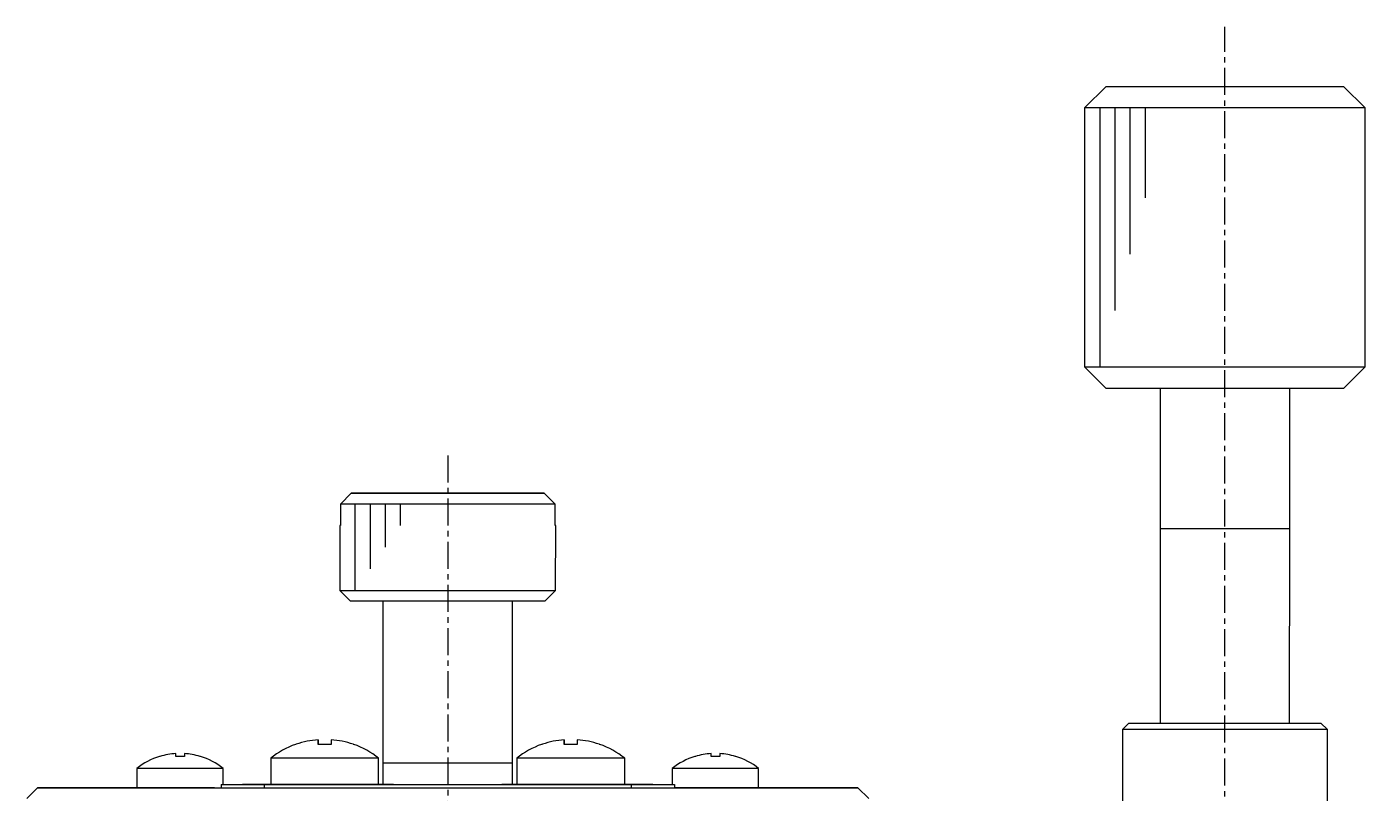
# Model space of a CAD drawing. Extents: x 93 to 296, y 41 to 278.
# Drawn here: x 114 to 176, y 242.5 to 278 of the extents above; entities that cross this region are included whole.
import ezdxf

# ---------------------------------------------------------------- set-up
doc = ezdxf.new("R2010")
doc.units = 0
doc.linetypes.add('CENTER', pattern=[2, 1.25, -0.25, 0.25, -0.25])
doc.layers.get('0').update_dxf_attribs({"linetype": 'CONTINUOUS'})
doc.layers.add('CENTER', color=1, linetype='CENTER')

# ---------------------------------------------------------------- blocks, each defined once
blk = doc.blocks.new('AID5596')
at = {"color": 3, "linetype": 'CONTINUOUS'}
for p, q in [((163.361298, 273.78078), (163.361222, 269.780793)), ((164.061298, 273.780767), (164.061241, 270.780524)), ((164.761298, 273.780754), (164.76126, 271.780255)), ((165.461298, 273.78074), (165.461279, 272.779986))]:
    blk.add_line(p, q, dxfattribs=at)
at = {"color": 7, "linetype": 'CONTINUOUS'}
blk.add_line((162.661279, 272.780793), (162.661222, 269.780793), dxfattribs=at)
blk = doc.blocks.new('AID5608')
at = {"color": 7, "linetype": 'CONTINUOUS'}
blk.add_line((197.161647, 292.130128), (197.161419, 280.130128), dxfattribs=at)
at = {"color": 3, "linetype": 'CONTINUOUS'}
for p, q in [((197.861647, 292.130128), (197.861419, 280.130128)), ((198.561647, 292.130128), (198.561468, 282.742749)), ((199.261647, 292.130128), (199.261518, 285.35537)), ((199.961647, 292.130128), (199.961568, 287.967991))]:
    blk.add_line(p, q, dxfattribs=at)

msp = doc.modelspace()

# ---------------------------------------------------------------- linework, layer by layer
at = {"color": 7, "linetype": 'CONTINUOUS'}
for p, q in [((164.03, 275.214), (163.03, 274.214)), ((164.03, 275.214), (175.03, 275.214)), ((164.03, 275.214), (175.03, 275.214)), ((176.03, 274.214), (175.03, 275.214)), ((176.03, 274.214), (163.03, 274.214)), ((163.03, 274.214), (163.03, 274.214)), ((176.03, 262.214), (176.03, 274.214)), ((163.03, 262.214), (176.03, 262.214)), ((163.03, 262.214), (164.03, 261.214)), ((175.03, 261.214), (176.03, 262.214)), ((175.03, 261.214), (164.03, 261.214)), ((166.53, 261.214), (166.53, 254.714)), ((172.53, 254.714), (172.53, 261.214)), ((128.555, 255.865), (129.057, 256.365)), ((138.002, 256.365), (129.057, 256.365)), ((129.057, 256.365), (138.002, 256.365)), ((138.002, 256.365), (138.504, 255.865)), ((138.504, 255.865), (128.555, 255.865)), ((128.555, 255.865), (128.555, 254.865)), ((138.504, 254.865), (138.504, 255.865)), ((128.555, 254.865), (128.53, 254.865)), ((128.555, 254.865), (128.53, 254.865)), ((138.53, 254.865), (138.504, 254.865)), ((138.53, 254.865), (138.504, 254.865)), ((138.529, 251.865), (138.53, 254.865)), ((166.53, 254.714), (166.529, 245.714)), ((166.53, 254.719), (166.53, 254.714)), ((172.529, 254.714), (166.53, 254.714)), ((166.53, 254.714), (166.53, 254.709)), ((172.529, 245.714), (172.53, 254.714)), ((172.53, 254.714), (172.529, 254.714)), ((172.53, 254.714), (172.53, 254.719)), ((172.53, 254.709), (172.53, 254.714)), ((128.529, 251.865), (138.529, 251.865)), ((128.529, 251.865), (129.029, 251.365)), ((138.029, 251.365), (138.529, 251.865)), ((138.029, 251.365), (129.029, 251.365)), ((130.529, 251.365), (130.529, 243.865)), ((136.529, 243.865), (136.529, 251.365)), ((165.079, 245.714), (164.779, 245.414)), ((165.079, 245.714), (173.979, 245.714)), ((165.079, 245.714), (166.529, 245.714)), ((172.529, 245.714), (173.979, 245.714)), ((174.279, 245.414), (173.979, 245.714)), ((127.529, 244.942), (127.529, 244.73)), ((127.529, 244.73), (127.529, 244.942)), ((128.129, 244.942), (128.129, 244.73)), ((138.929, 244.942), (138.929, 244.73)), ((138.929, 244.73), (138.929, 244.942)), ((139.529, 244.942), (139.529, 244.73)), ((174.279, 245.414), (164.779, 245.414)), ((164.779, 245.414), (164.779, 240.714)), ((174.279, 240.714), (174.279, 245.414)), ((120.929, 244.171), (120.929, 244.302)), ((121.329, 244.302), (121.329, 244.171)), ((126.513, 244.73), (126.479, 244.73)), ((126.513, 244.73), (126.479, 244.73)), ((128.129, 244.73), (127.529, 244.73)), ((129.179, 244.73), (129.146, 244.73)), ((129.179, 244.73), (129.146, 244.73)), ((137.913, 244.73), (137.879, 244.73)), ((137.913, 244.73), (137.879, 244.73)), ((139.529, 244.73), (138.929, 244.73)), ((140.579, 244.73), (140.546, 244.73)), ((140.579, 244.73), (140.546, 244.73)), ((145.729, 244.171), (145.729, 244.302)), ((146.129, 244.302), (146.129, 244.171)), ((120.201, 244.171), (120.179, 244.171)), ((120.201, 244.171), (120.179, 244.171)), ((121.329, 244.171), (120.929, 244.171)), ((122.079, 244.171), (122.058, 244.171)), ((122.079, 244.171), (122.058, 244.171)), ((130.329, 244.087), (125.329, 244.087)), ((125.329, 244.087), (125.329, 242.865)), ((130.329, 242.865), (130.329, 244.087)), ((133.529, 243.865), (130.529, 243.865)), ((133.529, 243.865), (130.529, 243.865)), ((130.529, 243.865), (130.529, 242.865)), ((136.529, 243.865), (133.529, 243.865)), ((136.529, 243.865), (133.529, 243.865)), ((136.529, 242.865), (136.529, 243.865)), ((141.729, 244.087), (136.729, 244.087)), ((136.729, 244.087), (136.729, 242.865)), ((141.729, 242.865), (141.729, 244.087)), ((145.001, 244.171), (144.979, 244.171)), ((145.001, 244.171), (144.979, 244.171)), ((146.129, 244.171), (145.729, 244.171)), ((146.879, 244.171), (146.858, 244.171)), ((146.879, 244.171), (146.858, 244.171)), ((123.129, 243.613), (119.129, 243.613)), ((119.129, 243.613), (119.129, 242.715)), ((123.129, 242.865), (123.129, 243.613)), ((147.929, 243.613), (143.929, 243.613)), ((143.929, 243.613), (143.929, 242.864)), ((147.929, 242.715), (147.929, 243.613)), ((114.529, 242.715), (114.029, 242.215)), ((114.529, 242.715), (152.529, 242.714)), ((122.729, 242.715), (114.529, 242.715)), ((123.029, 242.865), (124.029, 242.865)), ((123.029, 242.865), (125.029, 242.865)), ((123.029, 242.865), (123.029, 242.715)), ((124.529, 242.865), (124.029, 242.865)), ((125.029, 242.865), (124.529, 242.865)), ((126.529, 242.865), (124.879, 242.865)), ((126.529, 242.865), (124.879, 242.865)), ((125.029, 242.865), (142.029, 242.864)), ((125.029, 242.865), (125.329, 242.865)), ((131.024, 242.865), (126.529, 242.865)), ((126.529, 242.865), (130.529, 242.865)), ((130.529, 242.865), (130.329, 242.865)), ((140.529, 242.864), (136.035, 242.865)), ((136.529, 242.865), (140.529, 242.864)), ((137.929, 242.865), (136.529, 242.865)), ((141.729, 242.865), (136.729, 242.865)), ((137.729, 242.865), (140.729, 242.864)), ((137.729, 242.865), (137.929, 242.865)), ((137.929, 242.865), (137.929, 242.865)), ((140.529, 242.864), (140.529, 242.865)), ((142.179, 242.864), (140.529, 242.864)), ((140.529, 242.864), (142.029, 242.864)), ((142.179, 242.864), (140.529, 242.864)), ((140.529, 242.864), (140.729, 242.864)), ((142.529, 242.864), (142.029, 242.864)), ((142.029, 242.864), (144.029, 242.864)), ((143.029, 242.864), (142.529, 242.864)), ((143.029, 242.864), (144.029, 242.864)), ((144.029, 242.864), (144.029, 242.714)), ((147.929, 242.715), (144.029, 242.715)), ((152.529, 242.714), (144.029, 242.714)), ((144.929, 242.715), (144.929, 242.714)), ((146.929, 242.714), (146.929, 242.715)), ((153.029, 242.214), (152.529, 242.714))]:
    msp.add_line(p, q, dxfattribs=at)
at = {"color": 9, "linetype": 'CONTINUOUS'}
for p, q in [((172.529, 254.714), (166.53, 254.714)), ((172.529, 254.714), (172.529, 254.714)), ((125.029, 242.865), (125.029, 242.715)), ((142.029, 242.864), (142.029, 242.714))]:
    msp.add_line(p, q, dxfattribs=at)
at = {"color": 7, "linetype": 'CONTINUOUS'}
for centre, radius, start, end in [((127.829, 240.965), 3.989, 94.31231, 109.26711), ((127.829, 240.965), 3.989, 70.73071, 85.68552), ((139.229, 240.965), 3.989, 94.31231, 109.26711), ((139.229, 240.965), 3.989, 70.73071, 85.68552), ((121.129, 241.115), 3.194, 93.58926, 106.90417), ((121.129, 241.115), 3.194, 73.09365, 86.40856), ((127.829, 240.965), 4, 109.72355, 128.6811), ((127.829, 240.965), 4, 51.31672, 70.27428), ((139.229, 240.965), 4, 109.72355, 128.6811), ((139.229, 240.965), 4, 51.31672, 70.27428), ((145.929, 241.115), 3.194, 93.58926, 106.90417), ((145.929, 241.115), 3.194, 73.09365, 86.40856), ((121.129, 241.115), 3.2, 107.26892, 128.6811), ((121.129, 241.115), 3.2, 51.31672, 72.72891), ((145.929, 241.115), 3.2, 107.26892, 128.6811), ((145.929, 241.115), 3.2, 51.31672, 72.72891)]:
    msp.add_arc(centre, radius, start, end, dxfattribs=at)
at = {"layer": 'CENTER', "color": 1, "linetype": 'CENTER'}
for p, q in [((169.529, 218.817), (169.53, 277.977)), ((133.53, 258.115), (133.529, 242.115))]:
    msp.add_line(p, q, dxfattribs=at)

# ---------------------------------------------------------------- block references
for name in ['AID5608', 'AID5596']:
    msp.add_blockref(name, (-34.132, -17.916))

doc.saveas('drawing.dxf')
